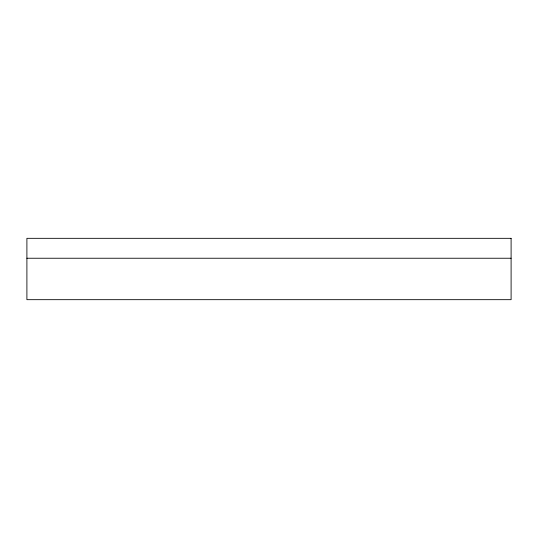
<?xml version="1.0" encoding="UTF-8"?>
<svg xmlns="http://www.w3.org/2000/svg" width="538" height="538" viewBox="0 0 538 538"><rect width="100%" height="100%" fill="white"/><g stroke="black" fill="none" stroke-linecap="round" stroke-linejoin="round"><path stroke-width="0.81" d="M26.9 258.24L511.1 258.24M511.1 238.327L26.9 238.327L26.9 299.673L511.1 299.673L511.1 238.327"/></g></svg>
